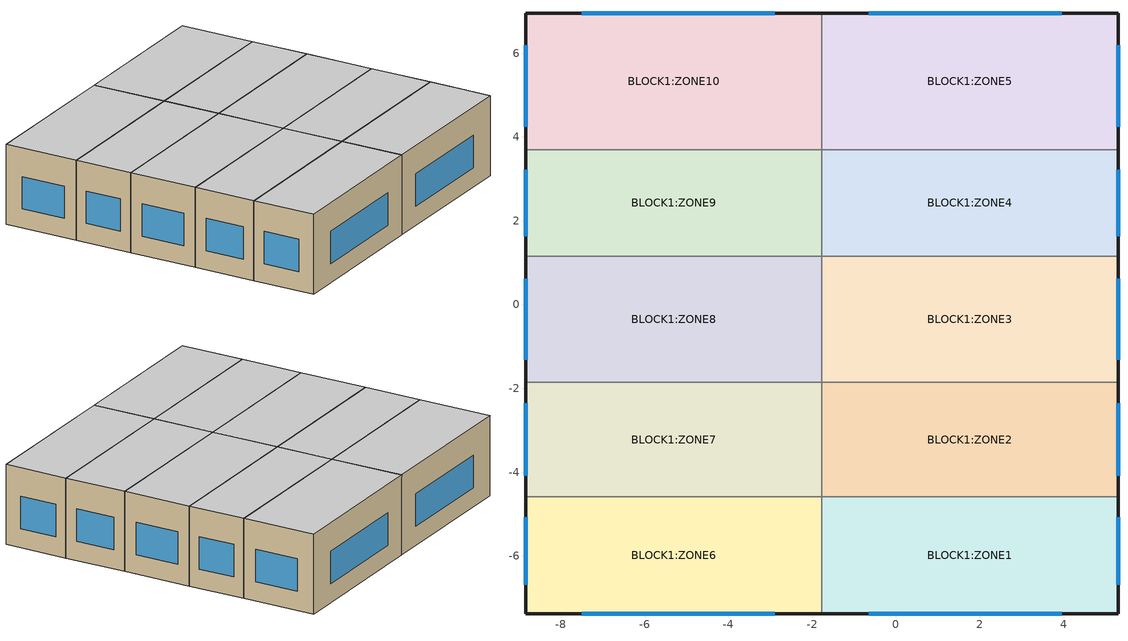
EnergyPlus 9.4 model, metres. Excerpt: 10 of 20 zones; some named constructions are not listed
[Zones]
BLOCK1:ZONE6
 floor ground (Project ground floor): -1.77,-7.38 -8.84,-7.38 -8.84,-4.59 -1.77,-4.59 z0
 wall outside (Project wall): -8.84,-4.59 -8.84,-7.38 -1.77,-7.38 z0:3.5
 wall to BLOCK1:ZONE1 (Project partition): -1.77,-7.38 -1.77,-4.59 z0:3.5
 wall to BLOCK1:ZONE7 (Project partition): -1.77,-4.59 -8.84,-4.59 z0:3.5
 window (Project external glazing - 1001): -8.84,-5.07 -8.84,-6.69 / -7.5,-7.38 -2.89,-7.38 z0.84:2.26
 ceiling to BLOCK2:ZONE6 (Project internal floor_Reversed): -8.84,-7.38 -1.77,-7.38 -1.77,-4.59 -8.84,-4.59 z3.5
BLOCK1:ZONE1
 floor ground (Project ground floor): 5.3,-7.38 -1.77,-7.38 -1.77,-4.59 5.3,-4.59 z0
 wall outside (Project wall): -1.77,-7.38 5.3,-7.38 5.3,-4.59 z0:3.5
 wall to BLOCK1:ZONE2 (Project partition): 5.3,-4.59 -1.77,-4.59 z0:3.5
 window (Project external glazing - 1001): 5.3,-6.69 5.3,-5.07 / -0.65,-7.38 3.96,-7.38 z0.84:2.26
 ceiling to BLOCK2:ZONE1 (Project internal floor_Reversed): -1.77,-7.38 5.3,-7.38 5.3,-4.59 -1.77,-4.59 z3.5
BLOCK1:ZONE7
 floor ground (Project ground floor): -1.77,-4.59 -8.84,-4.59 -8.84,-1.86 -1.77,-1.86 z0
 wall outside (Project wall): -8.84,-1.86 -8.84,-4.59 z0:3.5
 wall to BLOCK1:ZONE2 (Project partition): -1.77,-4.59 -1.77,-1.86 z0:3.5
 wall to BLOCK1:ZONE8 (Project partition): -1.77,-1.86 -8.84,-1.86 z0:3.5
 window (Project external glazing - 1001): -8.84,-2.36 -8.84,-4.09 z0.84:2.26
 ceiling to BLOCK2:ZONE7 (Project internal floor_Reversed): -8.84,-4.59 -1.77,-4.59 -1.77,-1.86 -8.84,-1.86 z3.5
BLOCK1:ZONE2
 floor ground (Project ground floor): 5.3,-4.59 -1.77,-4.59 -1.77,-1.86 5.3,-1.86 z0
 wall outside (Project wall): 5.3,-4.59 5.3,-1.86 z0:3.5
 wall to BLOCK1:ZONE3 (Project partition): 5.3,-1.86 -1.77,-1.86 z0:3.5
 window (Project external glazing - 1001): 5.3,-4.09 5.3,-2.36 z0.84:2.26
 ceiling to BLOCK2:ZONE2 (Project internal floor_Reversed): -1.77,-4.59 5.3,-4.59 5.3,-1.86 -1.77,-1.86 z3.5
BLOCK1:ZONE8
 floor ground (Project ground floor): -1.77,-1.86 -8.84,-1.86 -8.84,1.16 -1.77,1.16 z0
 wall outside (Project wall): -8.84,1.16 -8.84,-1.86 z0:3.5
 wall to BLOCK1:ZONE3 (Project partition): -1.77,-1.86 -1.77,1.16 z0:3.5
 wall to BLOCK1:ZONE9 (Project partition): -1.77,1.16 -8.84,1.16 z0:3.5
 window (Project external glazing - 1001): -8.84,0.61 -8.84,-1.31 z0.84:2.26
 ceiling to BLOCK2:ZONE8 (Project internal floor_Reversed): -8.84,-1.86 -1.77,-1.86 -1.77,1.16 -8.84,1.16 z3.5
BLOCK1:ZONE3
 floor ground (Project ground floor): 5.3,-1.86 -1.77,-1.86 -1.77,1.16 5.3,1.16 z0
 wall outside (Project wall): 5.3,-1.86 5.3,1.16 z0:3.5
 wall to BLOCK1:ZONE4 (Project partition): 5.3,1.16 -1.77,1.16 z0:3.5
 window (Project external glazing - 1001): 5.3,-1.31 5.3,0.61 z0.84:2.26
 ceiling to BLOCK2:ZONE3 (Project internal floor_Reversed): -1.77,-1.86 5.3,-1.86 5.3,1.16 -1.77,1.16 z3.5
BLOCK1:ZONE9
 floor ground (Project ground floor): -1.77,1.16 -8.84,1.16 -8.84,3.69 -1.77,3.69 z0
 wall outside (Project wall): -8.84,3.69 -8.84,1.16 z0:3.5
 wall to BLOCK1:ZONE4 (Project partition): -1.77,1.16 -1.77,3.69 z0:3.5
 wall to BLOCK1:ZONE10 (Project partition): -1.77,3.69 -8.84,3.69 z0:3.5
 window (Project external glazing - 1001): -8.84,3.22 -8.84,1.63 z0.84:2.26
 ceiling to BLOCK2:ZONE9 (Project internal floor_Reversed): -8.84,1.16 -1.77,1.16 -1.77,3.69 -8.84,3.69 z3.5
BLOCK1:ZONE4
 floor ground (Project ground floor): 5.3,1.16 -1.77,1.16 -1.77,3.69 5.3,3.69 z0
 wall outside (Project wall): 5.3,1.16 5.3,3.69 z0:3.5
 wall to BLOCK1:ZONE5 (Project partition): 5.3,3.69 -1.77,3.69 z0:3.5
 window (Project external glazing - 1001): 5.3,1.63 5.3,3.22 z0.84:2.26
 ceiling to BLOCK2:ZONE4 (Project internal floor_Reversed): -1.77,1.16 5.3,1.16 5.3,3.69 -1.77,3.69 z3.5
BLOCK1:ZONE10
 floor ground (Project ground floor): -1.77,3.69 -8.84,3.69 -8.84,6.96 -1.77,6.96 z0
 wall outside (Project wall): -1.77,6.96 -8.84,6.96 -8.84,3.69 z0:3.5
 wall to BLOCK1:ZONE5 (Project partition): -1.77,3.69 -1.77,6.96 z0:3.5
 window (Project external glazing - 1001): -2.89,6.96 -7.5,6.96 / -8.84,6.19 -8.84,4.24 z0.84:2.26
 ceiling to BLOCK2:ZONE10 (Project internal floor_Reversed): -8.84,3.69 -1.77,3.69 -1.77,6.96 -8.84,6.96 z3.5
BLOCK1:ZONE5
 floor ground (Project ground floor): 5.3,3.69 -1.77,3.69 -1.77,6.96 5.3,6.96 z0
 wall outside (Project wall): 5.3,3.69 5.3,6.96 -1.77,6.96 z0:3.5
 window (Project external glazing - 1001): 5.3,4.24 5.3,6.19 / 3.96,6.96 -0.65,6.96 z0.84:2.26
 ceiling to BLOCK2:ZONE5 (Project internal floor_Reversed): -1.77,3.69 5.3,3.69 5.3,6.96 -1.77,6.96 z3.5
[SizingPeriod:DesignDay]
Winter Design Day in Untitled (01-01:31-12): Month=1; Day of Month=15; Day Type -- used for schedules=WinterDesignDay; Max Dry-Bulb {C}=-4; Daily Temp Range {C}=0; Humidity Condition Type=WetBulb; Wet-Bulb at Max {C}=-4; Barometric Pressure {N/M**2}=94525.9; Wind Speed {M/Sec}=1; Wind Direction {Degrees N=0, S=180}=350; Rain Indicator=No; Snow on ground indicator=No; Daylight Savings Time Indicator=No; Clearness {0.0 to 1.2} - gives no sun (but does include long wave radiant heat exchange with sky)=0
[Material:NoMass]
6_RVAL_2: Roughness=Rough; Resistance {m2-K/w}=.15; Thermal Emittance=0.9; Solar Absorptance=0.7; Visible Absorptance=0.7
[Construction]
Project internal floor_Reversed: Cast Concrete (Dense)_.1
Project partition_Rev: Gypsum Plasterboard_.025, 6_RVAL_2, Gypsum Plasterboard_.025
[Material] Roughness=Rough; Thermal Emittance=0.9
Name | Thickness {m} | Conductivity {w/m-K} | Density {kg/m3} | Specific Heat {J/kg-K} | Solar Absorptance | Visible Absorptance
Cast Concrete (Dense)_.1 | .1 | 1.4 | 2100 | 840 | 0.6 | 0.6
Gypsum Plasterboard_.025 | .025 | 0.25 | 900 | 1000 | 0.5 | 0.5
[Schedule:Compact]
Office_OpenOff_Occ: Fraction, Through: 31 Dec, For: Weekdays SummerDesignDay, Until: 07:00, 0, Until: 08:00, 0.25, Until: 09:00, 0.5, Until: 12:00, 1, Until: 14:00, 0.75, Until: 17:00, 1, Until: 18:00, 0.5, Until: 19:00, 0.25, Until: 24:00, 0, For: Weekends, Until: 24:00, 0, For: Holidays, Until: 24:00, 0, For: WinterDesignDay AllOtherDays, Until: 24:00, 0
20001: Any Number, Through: 12/31, For: Weekdays Weekends SummerDesignDays, Until: 24:00, 24, For: WinterDesignDays, Until: 24:00, 0, For: AllOtherDays, Until: 24:00, 24
BLOCK2:ZONE4 Heating Setpoint Schedule; BLOCK2:ZONE10 Heating Setpoint Schedule; BLOCK2:ZONE5 Heating Setpoint Schedule: Temperature, Through: 31 Dec, For: Weekdays SummerDesignDay, Until: 05:00, 12, Until: 19:00, 22, Until: 24:00, 12, For: WinterDesignDay, Until: 24:00, 22, For: Weekends, Until: 24:00, 12, For: Holidays, Until: 24:00, 12, For: AllOtherDays, Until: 24:00, -50
BLOCK2:ZONE4 Cooling SP Sch; BLOCK2:ZONE10 Cooling SP Sch; BLOCK2:ZONE5 Cooling SP Sch: Temperature, Through: 31 Dec, For: Weekdays SummerDesignDay, Until: 05:00, 100, Until: 19:00, 24, Until: 24:00, 100, For: Weekends, Until: 24:00, 100, For: Holidays, Until: 24:00, 100, For: WinterDesignDay AllOtherDays, Until: 24:00, 100
[Schedule:Day:Hourly]
Summer Control Type Day Sch; Winter Control Type Day Sch: Control Type, 4, 4, 4, 4, 4, 4, 4, 4, 4, 4, 4, 4, 4, 4, 4, 4, 4, 4, 4, 4, 4, 4, 4, 4
[Schedule:Week:Daily]
Summer Control Type Week Sch: Summer Control Type Day Sch, Summer Control Type Day Sch, Summer Control Type Day Sch, Summer Control Type Day Sch, Summer Control Type Day Sch, Summer Control Type Day Sch, Summer Control Type Day Sch, Summer Control Type Day Sch, Summer Control Type Day Sch, Summer Control Type Day Sch, Summer Control Type Day Sch, Summer Control Type Day Sch
Winter Control Type Week Sch: Winter Control Type Day Sch, Winter Control Type Day Sch, Winter Control Type Day Sch, Winter Control Type Day Sch, Winter Control Type Day Sch, Winter Control Type Day Sch, Winter Control Type Day Sch, Winter Control Type Day Sch, Winter Control Type Day Sch, Winter Control Type Day Sch, Winter Control Type Day Sch, Winter Control Type Day Sch
[AirflowNetwork:MultiZone:Surface:Crack] Reference crack conditions=Reference Crack Conditions
Name | Crack | Flow coeff (kg/s @ 1Pa) | Flow exponent
 | DefaultCrack | 1e-11 | 0.66
 | BLOCK1:ZONE6_Ceiling_1_0_0 | .0177618 | .7
 | BLOCK1:ZONE6_Partition_2_0_0 | .0293084 | .75
 | BLOCK1:ZONE6_Partition_3_0_0 | .0742388 | .75
 | BLOCK1:ZONE6_Wall_4_0_0 | .0007474 | .7
 | BLOCK1:ZONE6_Wall_5_0_0 | .0018197 | .7
 | BLOCK1:ZONE1_Ceiling_1_0_0 | .0177618 | .7
 | BLOCK1:ZONE1_Wall_2_0_0 | .0007474 | .7
 | BLOCK1:ZONE1_Partition_3_0_0 | .0742388 | .75
 | BLOCK1:ZONE1_Wall_5_0_0 | .0018197 | .7
 | BLOCK1:ZONE7_Ceiling_1_0_0 | .0174008 | .7
 | BLOCK1:ZONE7_Partition_2_0_0 | .0287127 | .75
 | BLOCK1:ZONE7_Partition_3_0_0 | .0742388 | .75
 | BLOCK1:ZONE7_Wall_4_0_0 | .0007115 | .7
 | BLOCK1:ZONE2_Ceiling_1_0_0 | .0174008 | .7
 | BLOCK1:ZONE2_Wall_2_0_0 | .0007115 | .7
 | BLOCK1:ZONE2_Partition_3_0_0 | .0742388 | .75
 | BLOCK1:ZONE8_Ceiling_1_0_0 | .0191743 | .7
 | BLOCK1:ZONE8_Partition_2_0_0 | .0316392 | .75
 | BLOCK1:ZONE8_Partition_3_0_0 | .0742388 | .75
 | BLOCK1:ZONE8_Wall_4_0_0 | .0007814 | .7
 | BLOCK1:ZONE3_Ceiling_1_0_0 | .0191743 | .7
 | BLOCK1:ZONE3_Wall_2_0_0 | .0007814 | .7
 | BLOCK1:ZONE3_Partition_3_0_0 | .0742388 | .75
 | BLOCK1:ZONE9_Ceiling_1_0_0 | .016131 | .7
 | BLOCK1:ZONE9_Partition_2_0_0 | .0266174 | .75
 | BLOCK1:ZONE9_Partition_3_0_0 | .0742388 | .75
 | BLOCK1:ZONE9_Wall_4_0_0 | .0006615 | .7
 | BLOCK1:ZONE4_Ceiling_1_0_0 | .016131 | .7
 | BLOCK1:ZONE4_Wall_2_0_0 | .0006615 | .7
 | BLOCK1:ZONE4_Partition_3_0_0 | .0742388 | .75
 | BLOCK1:ZONE10_Ceiling_1_0_0 | .0207789 | .7
 | BLOCK1:ZONE10_Partition_2_0_0 | .0342869 | .75
 | BLOCK1:ZONE10_Wall_3_0_0 | .0018197 | .7
 | BLOCK1:ZONE10_Wall_4_0_0 | .0008662 | .7
 | BLOCK1:ZONE5_Ceiling_1_0_0 | .0207789 | .7
 | BLOCK1:ZONE5_Wall_2_0_0 | .0008662 | .7
 | BLOCK1:ZONE5_Wall_3_0_0 | .0018197 | .7
[AirflowNetwork:SimulationControl]
AirflowNetwork Simulation=VENT; AirflowNetwork Control=MultizoneWithoutDistribution; Wind Pressure Coefficient Type=Input; Height Selection for Local Wind Speed Calculation=OpeningHeight; Building Type=LowRise; Maximum number of iterations=1000; Initialization flag=ZeroNodePressures; Relative airflow convergence tolerance=.0001; Absolute airflow convergence tolerance=.000001; Convergence acceleration limit=-0.5; Azimuth Angle of Long Axis of Building=0; Ratio of Building Width Along Short Axis to Width Along Long Axis=1
[AirflowNetwork:MultiZone:Zone] Ventilation Control Mode=Temperature; Vent Temperature Schedule=20001; Venting Availability Schedule=Office_OpenOff_Occ
BLOCK1:ZONE6; BLOCK1:ZONE1; BLOCK1:ZONE7; BLOCK1:ZONE2; BLOCK1:ZONE8; BLOCK1:ZONE3; BLOCK1:ZONE9; BLOCK1:ZONE4; BLOCK1:ZONE10; BLOCK1:ZONE5
[AirflowNetwork:MultiZone:Surface]
Name | Leakage Component | Crack Actual Value (dimensionless) | Crack Actual Value or Window Open Factor for Ventilation (dimensionless) | Ventilation control mode | Ventilation temp schedule | Venting Availability Schedule
BLOCK1:ZONE6_Ceiling_1_0_0 | BLOCK1:ZONE6_Ceiling_1_0_0 | 1
BLOCK1:ZONE6_Partition_2_0_0 | BLOCK1:ZONE6_Partition_2_0_0 | 1
BLOCK1:ZONE6_Partition_3_0_0 | BLOCK1:ZONE6_Partition_3_0_0 | 1
BLOCK1:ZONE6_Wall_4_0_0 | BLOCK1:ZONE6_Wall_4_0_0 | 1
BLOCK1:ZONE6_Wall_4_0_0_0_0_0_Win | BLOCK1:ZONE6_Wall_4_0_0_0_0_0_Win |  | 1 | Temperature | 20001 | Office_OpenOff_Occ
BLOCK1:ZONE6_Wall_5_0_0 | BLOCK1:ZONE6_Wall_5_0_0 | 1
BLOCK1:ZONE6_Wall_5_0_0_0_0_0_Win | BLOCK1:ZONE6_Wall_5_0_0_0_0_0_Win |  | 1 | Temperature | 20001 | Office_OpenOff_Occ
BLOCK1:ZONE1_Ceiling_1_0_0 | BLOCK1:ZONE1_Ceiling_1_0_0 | 1
BLOCK1:ZONE1_Wall_2_0_0 | BLOCK1:ZONE1_Wall_2_0_0 | 1
BLOCK1:ZONE1_Wall_2_0_0_0_0_0_Win | BLOCK1:ZONE1_Wall_2_0_0_0_0_0_Win |  | 1 | Temperature | 20001 | Office_OpenOff_Occ
BLOCK1:ZONE1_Partition_3_0_0 | BLOCK1:ZONE1_Partition_3_0_0 | 1
BLOCK1:ZONE1_Wall_5_0_0 | BLOCK1:ZONE1_Wall_5_0_0 | 1
BLOCK1:ZONE1_Wall_5_0_0_0_0_0_Win | BLOCK1:ZONE1_Wall_5_0_0_0_0_0_Win |  | 1 | Temperature | 20001 | Office_OpenOff_Occ
BLOCK1:ZONE7_Ceiling_1_0_0 | BLOCK1:ZONE7_Ceiling_1_0_0 | 1
BLOCK1:ZONE7_Partition_2_0_0 | BLOCK1:ZONE7_Partition_2_0_0 | 1
BLOCK1:ZONE7_Partition_3_0_0 | BLOCK1:ZONE7_Partition_3_0_0 | 1
BLOCK1:ZONE7_Wall_4_0_0 | BLOCK1:ZONE7_Wall_4_0_0 | 1
BLOCK1:ZONE7_Wall_4_0_0_0_0_0_Win | BLOCK1:ZONE7_Wall_4_0_0_0_0_0_Win |  | 1 | Temperature | 20001 | Office_OpenOff_Occ
BLOCK1:ZONE2_Ceiling_1_0_0 | BLOCK1:ZONE2_Ceiling_1_0_0 | 1
BLOCK1:ZONE2_Wall_2_0_0 | BLOCK1:ZONE2_Wall_2_0_0 | 1
BLOCK1:ZONE2_Wall_2_0_0_0_0_0_Win | BLOCK1:ZONE2_Wall_2_0_0_0_0_0_Win |  | 1 | Temperature | 20001 | Office_OpenOff_Occ
BLOCK1:ZONE2_Partition_3_0_0 | BLOCK1:ZONE2_Partition_3_0_0 | 1
BLOCK1:ZONE8_Ceiling_1_0_0 | BLOCK1:ZONE8_Ceiling_1_0_0 | 1
BLOCK1:ZONE8_Partition_2_0_0 | BLOCK1:ZONE8_Partition_2_0_0 | 1
BLOCK1:ZONE8_Partition_3_0_0 | BLOCK1:ZONE8_Partition_3_0_0 | 1
BLOCK1:ZONE8_Wall_4_0_0 | BLOCK1:ZONE8_Wall_4_0_0 | 1
BLOCK1:ZONE8_Wall_4_0_0_0_0_0_Win | BLOCK1:ZONE8_Wall_4_0_0_0_0_0_Win |  | 1 | Temperature | 20001 | Office_OpenOff_Occ
BLOCK1:ZONE3_Ceiling_1_0_0 | BLOCK1:ZONE3_Ceiling_1_0_0 | 1
BLOCK1:ZONE3_Wall_2_0_0 | BLOCK1:ZONE3_Wall_2_0_0 | 1
BLOCK1:ZONE3_Wall_2_0_0_0_0_0_Win | BLOCK1:ZONE3_Wall_2_0_0_0_0_0_Win |  | 1 | Temperature | 20001 | Office_OpenOff_Occ
BLOCK1:ZONE3_Partition_3_0_0 | BLOCK1:ZONE3_Partition_3_0_0 | 1
BLOCK1:ZONE9_Ceiling_1_0_0 | BLOCK1:ZONE9_Ceiling_1_0_0 | 1
BLOCK1:ZONE9_Partition_2_0_0 | BLOCK1:ZONE9_Partition_2_0_0 | 1
BLOCK1:ZONE9_Partition_3_0_0 | BLOCK1:ZONE9_Partition_3_0_0 | 1
BLOCK1:ZONE9_Wall_4_0_0 | BLOCK1:ZONE9_Wall_4_0_0 | 1
BLOCK1:ZONE9_Wall_4_0_0_0_0_0_Win | BLOCK1:ZONE9_Wall_4_0_0_0_0_0_Win |  | 1 | Temperature | 20001 | Office_OpenOff_Occ
BLOCK1:ZONE4_Ceiling_1_0_0 | BLOCK1:ZONE4_Ceiling_1_0_0 | 1
BLOCK1:ZONE4_Wall_2_0_0 | BLOCK1:ZONE4_Wall_2_0_0 | 1
BLOCK1:ZONE4_Wall_2_0_0_0_0_0_Win | BLOCK1:ZONE4_Wall_2_0_0_0_0_0_Win |  | 1 | Temperature | 20001 | Office_OpenOff_Occ
BLOCK1:ZONE4_Partition_3_0_0 | BLOCK1:ZONE4_Partition_3_0_0 | 1
BLOCK1:ZONE10_Ceiling_1_0_0 | BLOCK1:ZONE10_Ceiling_1_0_0 | 1
BLOCK1:ZONE10_Partition_2_0_0 | BLOCK1:ZONE10_Partition_2_0_0 | 1
BLOCK1:ZONE10_Wall_3_0_0 | BLOCK1:ZONE10_Wall_3_0_0 | 1
BLOCK1:ZONE10_Wall_3_0_0_0_0_0_Win | BLOCK1:ZONE10_Wall_3_0_0_0_0_0_Win |  | 1 | Temperature | 20001 | Office_OpenOff_Occ
BLOCK1:ZONE10_Wall_4_0_0 | BLOCK1:ZONE10_Wall_4_0_0 | 1
BLOCK1:ZONE10_Wall_4_0_0_0_0_0_Win | BLOCK1:ZONE10_Wall_4_0_0_0_0_0_Win |  | 1 | Temperature | 20001 | Office_OpenOff_Occ
BLOCK1:ZONE5_Ceiling_1_0_0 | BLOCK1:ZONE5_Ceiling_1_0_0 | 1
BLOCK1:ZONE5_Wall_2_0_0 | BLOCK1:ZONE5_Wall_2_0_0 | 1
BLOCK1:ZONE5_Wall_2_0_0_0_0_0_Win | BLOCK1:ZONE5_Wall_2_0_0_0_0_0_Win |  | 1 | Temperature | 20001 | Office_OpenOff_Occ
BLOCK1:ZONE5_Wall_3_0_0 | BLOCK1:ZONE5_Wall_3_0_0 | 1
BLOCK1:ZONE5_Wall_3_0_0_0_0_0_Win | BLOCK1:ZONE5_Wall_3_0_0_0_0_0_Win |  | 1 | Temperature | 20001 | Office_OpenOff_Occ
[AirflowNetwork:MultiZone:ExternalNode]
Name | External Node Height | Wind Pressure Coefficient Values Object
BLOCK1:ZONE6_Wall_4_0_0 | 2.33 | BLOCK1:ZONE6_Wall_4_0_0
BLOCK1:ZONE6_Wall_4_0_0_0_0_0_Win | 2.07 | BLOCK1:ZONE6_Wall_4_0_0_0_0_0_Win
BLOCK1:ZONE6_Wall_5_0_0 | 2.33 | BLOCK1:ZONE6_Wall_5_0_0
BLOCK1:ZONE6_Wall_5_0_0_0_0_0_Win | 2.07 | BLOCK1:ZONE6_Wall_5_0_0_0_0_0_Win
BLOCK1:ZONE1_Wall_2_0_0 | 2.33 | BLOCK1:ZONE1_Wall_2_0_0
BLOCK1:ZONE1_Wall_2_0_0_0_0_0_Win | 2.07 | BLOCK1:ZONE1_Wall_2_0_0_0_0_0_Win
BLOCK1:ZONE1_Wall_5_0_0 | 2.33 | BLOCK1:ZONE1_Wall_5_0_0
BLOCK1:ZONE1_Wall_5_0_0_0_0_0_Win | 2.07 | BLOCK1:ZONE1_Wall_5_0_0_0_0_0_Win
BLOCK1:ZONE7_Wall_4_0_0 | 2.33 | BLOCK1:ZONE7_Wall_4_0_0
BLOCK1:ZONE7_Wall_4_0_0_0_0_0_Win | 2.07 | BLOCK1:ZONE7_Wall_4_0_0_0_0_0_Win
BLOCK1:ZONE2_Wall_2_0_0 | 2.33 | BLOCK1:ZONE2_Wall_2_0_0
BLOCK1:ZONE2_Wall_2_0_0_0_0_0_Win | 2.07 | BLOCK1:ZONE2_Wall_2_0_0_0_0_0_Win
BLOCK1:ZONE8_Wall_4_0_0 | 2.33 | BLOCK1:ZONE8_Wall_4_0_0
BLOCK1:ZONE8_Wall_4_0_0_0_0_0_Win | 2.07 | BLOCK1:ZONE8_Wall_4_0_0_0_0_0_Win
BLOCK1:ZONE3_Wall_2_0_0 | 2.33 | BLOCK1:ZONE3_Wall_2_0_0
BLOCK1:ZONE3_Wall_2_0_0_0_0_0_Win | 2.07 | BLOCK1:ZONE3_Wall_2_0_0_0_0_0_Win
BLOCK1:ZONE9_Wall_4_0_0 | 2.33 | BLOCK1:ZONE9_Wall_4_0_0
BLOCK1:ZONE9_Wall_4_0_0_0_0_0_Win | 2.07 | BLOCK1:ZONE9_Wall_4_0_0_0_0_0_Win
BLOCK1:ZONE4_Wall_2_0_0 | 2.33 | BLOCK1:ZONE4_Wall_2_0_0
BLOCK1:ZONE4_Wall_2_0_0_0_0_0_Win | 2.07 | BLOCK1:ZONE4_Wall_2_0_0_0_0_0_Win
BLOCK1:ZONE10_Wall_3_0_0 | 2.33 | BLOCK1:ZONE10_Wall_3_0_0
BLOCK1:ZONE10_Wall_3_0_0_0_0_0_Win | 2.07 | BLOCK1:ZONE10_Wall_3_0_0_0_0_0_Win
BLOCK1:ZONE10_Wall_4_0_0 | 2.33 | BLOCK1:ZONE10_Wall_4_0_0
BLOCK1:ZONE10_Wall_4_0_0_0_0_0_Win | 2.07 | BLOCK1:ZONE10_Wall_4_0_0_0_0_0_Win
BLOCK1:ZONE5_Wall_2_0_0 | 2.33 | BLOCK1:ZONE5_Wall_2_0_0
BLOCK1:ZONE5_Wall_2_0_0_0_0_0_Win | 2.07 | BLOCK1:ZONE5_Wall_2_0_0_0_0_0_Win
BLOCK1:ZONE5_Wall_3_0_0 | 2.33 | BLOCK1:ZONE5_Wall_3_0_0
BLOCK1:ZONE5_Wall_3_0_0_0_0_0_Win | 2.07 | BLOCK1:ZONE5_Wall_3_0_0_0_0_0_Win
[AirflowNetwork:MultiZone:WindPressureCoefficientValues] CP Array=Cp Data
Name | Wind direction #1 (deg) | Wind direction #2 (deg) | Wind direction #3 (deg) | Wind direction #4 (deg) | Wind direction #5 (deg) | Wind direction #6 (deg) | Wind direction #7 (deg) | Wind direction #8 (deg)
BLOCK1:ZONE6_Wall_4_0_0; BLOCK1:ZONE6_Wall_4_0_0_0_0_0_Win; BLOCK1:ZONE7_Wall_4_0_0; BLOCK1:ZONE7_Wall_4_0_0_0_0_0_Win; BLOCK1:ZONE8_Wall_4_0_0; BLOCK1:ZONE8_Wall_4_0_0_0_0_0_Win; BLOCK1:ZONE9_Wall_4_0_0; BLOCK1:ZONE9_Wall_4_0_0_0_0_0_Win; BLOCK1:ZONE10_Wall_4_0_0; BLOCK1:ZONE10_Wall_4_0_0_0_0_0_Win | -.3 | -.35 | -.2 | -.35 | -.3 | .1 | .4 | .1
BLOCK1:ZONE6_Wall_5_0_0; BLOCK1:ZONE6_Wall_5_0_0_0_0_0_Win; BLOCK1:ZONE1_Wall_5_0_0; BLOCK1:ZONE1_Wall_5_0_0_0_0_0_Win | -.2 | -.35 | -.3 | .1 | .4 | .1 | -.3 | -.35
BLOCK1:ZONE1_Wall_2_0_0; BLOCK1:ZONE1_Wall_2_0_0_0_0_0_Win; BLOCK1:ZONE2_Wall_2_0_0; BLOCK1:ZONE2_Wall_2_0_0_0_0_0_Win; BLOCK1:ZONE3_Wall_2_0_0; BLOCK1:ZONE3_Wall_2_0_0_0_0_0_Win; BLOCK1:ZONE4_Wall_2_0_0; BLOCK1:ZONE4_Wall_2_0_0_0_0_0_Win; BLOCK1:ZONE5_Wall_2_0_0; BLOCK1:ZONE5_Wall_2_0_0_0_0_0_Win | -.3 | .1 | .4 | .1 | -.3 | -.35 | -.2 | -.35
BLOCK1:ZONE10_Wall_3_0_0; BLOCK1:ZONE10_Wall_3_0_0_0_0_0_Win; BLOCK1:ZONE5_Wall_3_0_0; BLOCK1:ZONE5_Wall_3_0_0_0_0_0_Win | .4 | .1 | -.3 | -.35 | -.2 | -.35 | -.3 | .1
[AirflowNetwork:MultiZone:Component:DetailedOpening] Air Mass Flow Coefficient When Window or Door Is Closed (kg/s @ 1Pa per m crack)=.00014; Air Mass Flow Exponent When Window or Door Is Closed (dimensionless)=.65; Type of large vertical opening (LVO)=NonPivoted; Extra crack length for LVO type 1 with multiple openable parts (m)=0; Number of Opening Factor Values=2; Opening factor #1 (dimensionless)=0; Discharge coefficient for opening factor #1 (dimensionless)=0.65; Width factor for opening factor #1 (dimensionless)=0; Height factor for opening factor #1 (dimensionless)=.05; Start height factor for opening factor #1 (dimensionless)=.95; Opening factor #2 (dimensionless)=1; Discharge coefficient for Opening factor #2 (dimensionless)=0.65; Width factor for Opening factor #2 (dimensionless)=1; Height factor for Opening factor #2 (dimensionless)=.05; Start height factor for Opening factor #2 (dimensionless)=.95; Opening factor #3 (dimensionless)=0; Discharge coefficient for Opening factor #3 (dimensionless)=0; Width factor for Opening factor #3 (dimensionless)=0; Height factor for Opening factor #3 (dimensionless)=0; Start height factor for Opening factor #3 (dimensionless)=0; Opening factor #4 (dimensionless)=0; Discharge coefficient for Opening factor #4 (dimensionless)=0; Width factor for Opening factor #4 (dimensionless)=0; Height factor for Opening factor #4 (dimensionless)=0; Start height factor for Opening factor #4 (dimensionless)=0
BLOCK1:ZONE6_Wall_4_0_0_0_0_0_Win; BLOCK1:ZONE6_Wall_5_0_0_0_0_0_Win; BLOCK1:ZONE1_Wall_2_0_0_0_0_0_Win; BLOCK1:ZONE1_Wall_5_0_0_0_0_0_Win; BLOCK1:ZONE7_Wall_4_0_0_0_0_0_Win; BLOCK1:ZONE2_Wall_2_0_0_0_0_0_Win; BLOCK1:ZONE8_Wall_4_0_0_0_0_0_Win; BLOCK1:ZONE3_Wall_2_0_0_0_0_0_Win; BLOCK1:ZONE9_Wall_4_0_0_0_0_0_Win; BLOCK1:ZONE4_Wall_2_0_0_0_0_0_Win; BLOCK1:ZONE10_Wall_3_0_0_0_0_0_Win; BLOCK1:ZONE10_Wall_4_0_0_0_0_0_Win; BLOCK1:ZONE5_Wall_2_0_0_0_0_0_Win; BLOCK1:ZONE5_Wall_3_0_0_0_0_0_Win
[AirflowNetwork:MultiZone:ReferenceCrackConditions]
Reference Crack Conditions: Standard temperature for crack data {C}=20; Standard barometric pressure for crack data {Pa}=101320; Standard humidity ratio for crack data {kg/kg}=0.005
[AirflowNetwork:MultiZone:WindPressureCoefficientArray]
Cp Data: Wind direction #1 {deg}=0; Wind direction #2 {deg}=45; Wind direction #3 {deg}=90; Wind direction #4 {deg}=135; Wind direction #5 {deg}=180; Wind direction #6 {deg}=225; Wind direction #7 {deg}=270; Wind direction #8 {deg}=315
